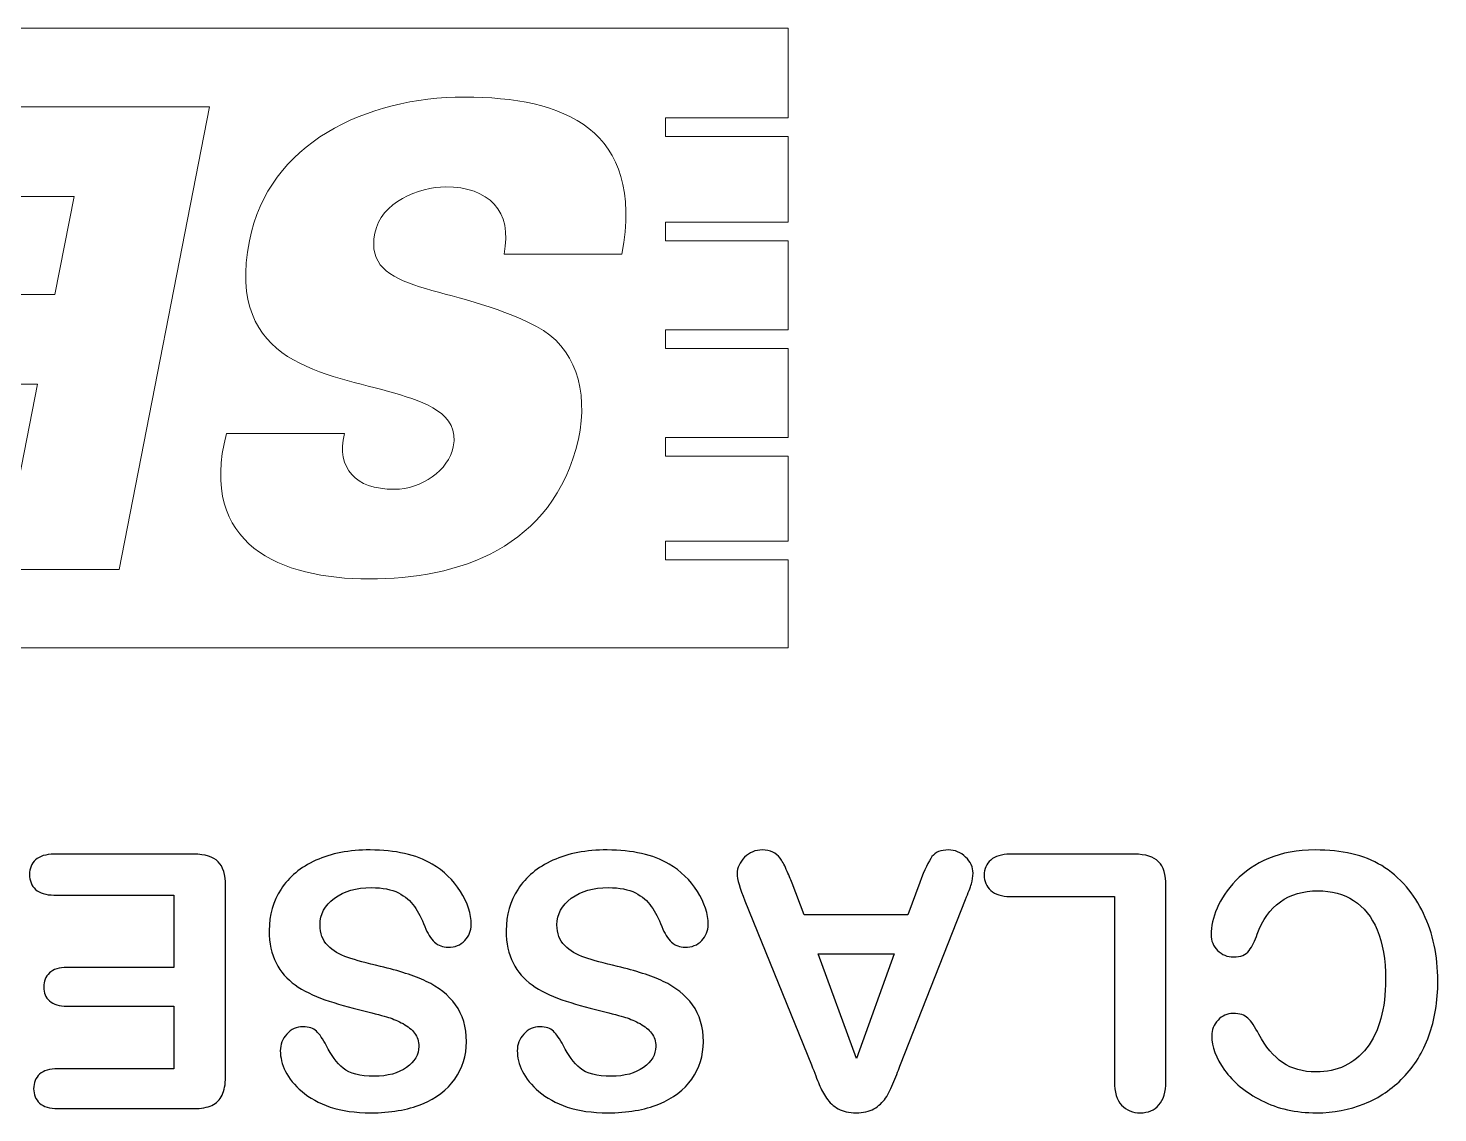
# Model space of a CAD drawing. Header units: millimetres. Extents: x -142 to 129, y -111 to 105.
# Drawn here: x -74.59 to -31.61, y 72.19 to 105.27 of the extents above; entities that cross this region are included whole.
import ezdxf

# ---------------------------------------------------------------- set-up
doc = ezdxf.new("R2010")
doc.units = ezdxf.units.MM
doc.header["$MEASUREMENT"] = 0
doc.layers.add('Layer 1', color=7, linetype='Continuous')

msp = doc.modelspace()

# ---------------------------------------------------------------- linework, layer by layer
at = {"layer": 'Layer 1', "color": 250, "lineweight": 9}
for points, knots in [([(-51.4156, 102.5399), (-51.4156, 102.5399), (-51.4156, 105.2708), (-51.4156, 105.2708), (-51.4156, 105.2708), (-105.3173, 105.2708), (-105.3173, 105.2708), (-105.3173, 105.2708), (-105.3173, 102.5846), (-105.3173, 102.5846)], [0, 0, 0, 0, 0.3333333, 0.3333333, 0.3333333, 0.6666667, 0.6666667, 0.6666667, 1, 1, 1, 1]), ([(-68.5486, 92.9077), (-69.427, 89.5076), (-66.879, 88.4721), (-64.1992, 88.4721), (-61.4834, 88.4721), (-58.6059, 89.3905), (-57.8084, 92.7318), (-57.5117, 94.2559), (-57.9044, 95.5455), (-59.0944, 96.1708), (-61.6543, 97.5192), (-64.3971, 97.1089), (-64.0223, 99.0238), (-63.8395, 99.9617), (-62.6884, 100.4306), (-61.8581, 100.4306), (-60.5632, 100.4306), (-59.8078, 99.7077), (-60.0836, 98.379), (-60.0836, 98.379), (-56.4865, 98.379), (-56.4865, 98.379), (-55.7911, 102.2089), (-58.2672, 103.1696), (-61.2886, 103.1696), (-64.2921, 103.1696), (-67.2656, 101.7595), (-67.8471, 98.7893), (-68.5907, 94.9789), (-65.4732, 94.7445), (-63.4138, 94.1387), (-62.5146, 93.8652), (-61.4294, 93.5328), (-61.6303, 92.4974), (-61.7682, 91.7939), (-62.6015, 91.2077), (-63.4289, 91.2077), (-64.0404, 91.2077), (-64.478, 91.364), (-64.7268, 91.6571), (-64.9935, 91.9503), (-65.0745, 92.3605), (-64.9515, 92.9077), (-64.9515, 92.9077), (-68.5486, 92.9077), (-68.5486, 92.9077)], [0, 0, 0, 0, 0.0666667, 0.0666667, 0.0666667, 0.1333333, 0.1333333, 0.1333333, 0.2, 0.2, 0.2, 0.2666667, 0.2666667, 0.2666667, 0.3333333, 0.3333333, 0.3333333, 0.4, 0.4, 0.4, 0.4666667, 0.4666667, 0.4666667, 0.5333333, 0.5333333, 0.5333333, 0.6, 0.6, 0.6, 0.6666667, 0.6666667, 0.6666667, 0.7333333, 0.7333333, 0.7333333, 0.8, 0.8, 0.8, 0.8666667, 0.8666667, 0.8666667, 0.9333333, 0.9333333, 0.9333333, 1, 1, 1, 1]), ([(-81.5318, 89.6929), (-81.5318, 89.6929), (-81.1772, 91.5007), (-81.1772, 91.5007), (-81.1772, 91.5007), (-74.8824, 91.5007), (-74.8824, 91.5007), (-74.8824, 91.5007), (-74.3129, 94.4124), (-74.3129, 94.4124), (-74.3129, 94.4124), (-80.1041, 94.4124), (-80.1041, 94.4124), (-80.1041, 94.4124), (-79.5706, 97.1478), (-79.5706, 97.1478), (-79.5706, 97.1478), (-73.7793, 97.1478), (-73.7793, 97.1478), (-73.7793, 97.1478), (-73.1948, 100.1376), (-73.1948, 100.1376), (-73.1948, 100.1376), (-79.4896, 100.1376), (-79.4896, 100.1376), (-79.4896, 100.1376), (-78.953, 102.8732), (-78.953, 102.8732), (-78.953, 102.8732), (-69.0611, 102.8732), (-69.0611, 102.8732), (-69.0611, 102.8732), (-71.8219, 88.7652), (-71.8219, 88.7652), (-71.8219, 88.7652), (-81.5318, 88.7652), (-81.5318, 88.7652)], [0, 0, 0, 0, 0.0833333, 0.0833333, 0.0833333, 0.1666667, 0.1666667, 0.1666667, 0.25, 0.25, 0.25, 0.3333333, 0.3333333, 0.3333333, 0.4166667, 0.4166667, 0.4166667, 0.5, 0.5, 0.5, 0.5833333, 0.5833333, 0.5833333, 0.6666667, 0.6666667, 0.6666667, 0.75, 0.75, 0.75, 0.8333333, 0.8333333, 0.8333333, 0.9166667, 0.9166667, 0.9166667, 1, 1, 1, 1]), ([(-51.4156, 101.9678), (-51.4156, 101.9678), (-55.1626, 101.9678), (-55.1626, 101.9678), (-55.1626, 101.9678), (-55.1626, 102.5399), (-55.1626, 102.5399), (-55.1626, 102.5399), (-51.4156, 102.5399), (-51.4156, 102.5399)], [0, 0, 0, 0, 0.3333333, 0.3333333, 0.3333333, 0.6666667, 0.6666667, 0.6666667, 1, 1, 1, 1]), ([(-51.4156, 98.7838), (-51.4156, 98.7838), (-55.1626, 98.7838), (-55.1626, 98.7838), (-55.1626, 98.7838), (-55.1626, 99.3559), (-55.1626, 99.3559), (-55.1626, 99.3559), (-51.4156, 99.3559), (-51.4156, 99.3559)], [0, 0, 0, 0, 0.3333333, 0.3333333, 0.3333333, 0.6666667, 0.6666667, 0.6666667, 1, 1, 1, 1]), ([(-51.4156, 95.4991), (-51.4156, 95.4991), (-55.1626, 95.4991), (-55.1626, 95.4991), (-55.1626, 95.4991), (-55.1626, 96.0712), (-55.1626, 96.0712), (-55.1626, 96.0712), (-51.4156, 96.0712), (-51.4156, 96.0712)], [0, 0, 0, 0, 0.3333333, 0.3333333, 0.3333333, 0.6666667, 0.6666667, 0.6666667, 1, 1, 1, 1]), ([(-51.4156, 92.2144), (-51.4156, 92.2144), (-55.1626, 92.2144), (-55.1626, 92.2144), (-55.1626, 92.2144), (-55.1626, 92.7865), (-55.1626, 92.7865), (-55.1626, 92.7865), (-51.4156, 92.7865), (-51.4156, 92.7865)], [0, 0, 0, 0, 0.3333333, 0.3333333, 0.3333333, 0.6666667, 0.6666667, 0.6666667, 1, 1, 1, 1]), ([(-51.4156, 89.0571), (-51.4156, 89.0571), (-55.1626, 89.0571), (-55.1626, 89.0571), (-55.1626, 89.0571), (-55.1626, 89.6292), (-55.1626, 89.6292), (-55.1626, 89.6292), (-51.4156, 89.6292), (-51.4156, 89.6292)], [0, 0, 0, 0, 0.3333333, 0.3333333, 0.3333333, 0.6666667, 0.6666667, 0.6666667, 1, 1, 1, 1]), ([(-105.3173, 89.1019), (-105.3173, 89.1019), (-105.3173, 86.371), (-105.3173, 86.371), (-105.3173, 86.371), (-51.4156, 86.371), (-51.4156, 86.371), (-51.4156, 86.371), (-51.4156, 89.0571), (-51.4156, 89.0571)], [0, 0, 0, 0, 0.3333333, 0.3333333, 0.3333333, 0.6666667, 0.6666667, 0.6666667, 1, 1, 1, 1])]:
    msp.add_open_spline(points, degree=3, knots=knots, dxfattribs=at)
for points in [[(-51.4156, 99.3559), (-51.4156, 99.3559), (-51.4156, 101.9678), (-51.4156, 101.9678)], [(-51.4156, 96.0712), (-51.4156, 96.0712), (-51.4156, 98.7838), (-51.4156, 98.7838)], [(-51.4156, 92.7865), (-51.4156, 92.7865), (-51.4156, 95.4991), (-51.4156, 95.4991)], [(-51.4156, 89.6292), (-51.4156, 89.6292), (-51.4156, 92.2144), (-51.4156, 92.2144)]]:
    msp.add_open_spline(points, degree=3, dxfattribs=at)
at = {"layer": 'Layer 1', "color": 250}
for points, knots in [([(-73.6864, 73.5337), (-73.6864, 73.5337), (-70.1474, 73.5337), (-70.1474, 73.5337), (-70.1474, 73.5337), (-70.1474, 75.4405), (-70.1474, 75.4405), (-70.1474, 75.4405), (-73.4066, 75.4405), (-73.4066, 75.4405), (-73.6449, 75.4405), (-73.8255, 75.4947), (-73.9428, 75.6012), (-74.0602, 75.7077), (-74.1198, 75.8504), (-74.1198, 76.0255), (-74.1198, 76.2007), (-74.062, 76.3451), (-73.9464, 76.4553), (-73.8291, 76.5654), (-73.6485, 76.6214), (-73.4066, 76.6214), (-73.4066, 76.6214), (-70.1474, 76.6214), (-70.1474, 76.6214), (-70.1474, 76.6214), (-70.1474, 78.8315), (-70.1474, 78.8315), (-70.1474, 78.8315), (-73.8074, 78.8315), (-73.8074, 78.8315), (-74.0548, 78.8315), (-74.2408, 78.8893), (-74.3654, 79.003), (-74.4918, 79.1168), (-74.5531, 79.2703), (-74.555, 79.4599), (-74.5531, 79.6422), (-74.4918, 79.7921), (-74.3654, 79.9059), (-74.2408, 80.0196), (-74.0548, 80.0774), (-73.8074, 80.0774), (-73.8074, 80.0774), (-69.5389, 80.0774), (-69.5389, 80.0774), (-69.1976, 80.0774), (-68.9502, 80.0016), (-68.8003, 79.8499), (-68.6505, 79.6982), (-68.5764, 79.4526), (-68.5764, 79.115), (-68.5764, 79.115), (-68.5764, 73.2827), (-68.5764, 73.2827), (-68.5764, 73.057), (-68.6108, 72.8729), (-68.6776, 72.7302), (-68.7444, 72.5876), (-68.8491, 72.4828), (-68.9917, 72.4178), (-69.1344, 72.3528), (-69.3168, 72.3203), (-69.5389, 72.3203), (-69.5389, 72.3203), (-73.6864, 72.3203), (-73.6864, 72.3203), (-73.9374, 72.3203), (-74.1234, 72.3763), (-74.2444, 72.4864), (-74.3654, 72.5984), (-74.4268, 72.7447), (-74.4268, 72.9234), (-74.4268, 73.1076), (-74.3654, 73.2557), (-74.2444, 73.3676), (-74.1234, 73.4777), (-73.9374, 73.5337), (-73.6864, 73.5337)], [0, 0, 0, 0, 0.0384615, 0.0384615, 0.0384615, 0.0769231, 0.0769231, 0.0769231, 0.1153846, 0.1153846, 0.1153846, 0.1538462, 0.1538462, 0.1538462, 0.1923077, 0.1923077, 0.1923077, 0.2307692, 0.2307692, 0.2307692, 0.2692308, 0.2692308, 0.2692308, 0.3076923, 0.3076923, 0.3076923, 0.3461538, 0.3461538, 0.3461538, 0.3846154, 0.3846154, 0.3846154, 0.4230769, 0.4230769, 0.4230769, 0.4615385, 0.4615385, 0.4615385, 0.5, 0.5, 0.5, 0.5384615, 0.5384615, 0.5384615, 0.5769231, 0.5769231, 0.5769231, 0.6153846, 0.6153846, 0.6153846, 0.6538462, 0.6538462, 0.6538462, 0.6923077, 0.6923077, 0.6923077, 0.7307692, 0.7307692, 0.7307692, 0.7692308, 0.7692308, 0.7692308, 0.8076923, 0.8076923, 0.8076923, 0.8461538, 0.8461538, 0.8461538, 0.8846154, 0.8846154, 0.8846154, 0.9230769, 0.9230769, 0.9230769, 0.9615385, 0.9615385, 0.9615385, 1, 1, 1, 1]), ([(-67.2439, 77.7517), (-67.2439, 78.2194), (-67.1229, 78.6401), (-66.881, 79.0139), (-66.6408, 79.3876), (-66.2869, 79.6802), (-65.821, 79.8914), (-65.3552, 80.1027), (-64.8026, 80.2074), (-64.1653, 80.2074), (-63.3997, 80.2074), (-62.7677, 80.063), (-62.2711, 79.7759), (-61.919, 79.5682), (-61.6337, 79.2901), (-61.4134, 78.9435), (-61.1932, 78.5968), (-61.083, 78.2591), (-61.083, 77.9305), (-61.083, 77.7409), (-61.1498, 77.5784), (-61.2816, 77.4412), (-61.4134, 77.3057), (-61.5814, 77.2389), (-61.7854, 77.2389), (-61.9515, 77.2389), (-62.0906, 77.2913), (-62.2043, 77.3978), (-62.3199, 77.5025), (-62.4174, 77.6596), (-62.4986, 77.8691), (-62.5961, 78.1147), (-62.7027, 78.3223), (-62.8182, 78.4866), (-62.932, 78.6527), (-63.0945, 78.79), (-63.3022, 78.8983), (-63.5116, 79.0048), (-63.7843, 79.059), (-64.1237, 79.059), (-64.5878, 79.059), (-64.967, 78.9507), (-65.2577, 78.734), (-65.5484, 78.5173), (-65.6946, 78.2465), (-65.6946, 77.9215), (-65.6946, 77.6632), (-65.617, 77.4538), (-65.4599, 77.2949), (-65.3028, 77.1342), (-65.0988, 77.0114), (-64.8496, 76.9265), (-64.6022, 76.8417), (-64.2682, 76.7514), (-63.8529, 76.6557), (-63.2949, 76.5257), (-62.8291, 76.374), (-62.4553, 76.1989), (-62.0797, 76.0237), (-61.7818, 75.7854), (-61.5615, 75.4838), (-61.3412, 75.1823), (-61.2311, 74.8085), (-61.2311, 74.3589), (-61.2311, 73.9328), (-61.3466, 73.5536), (-61.5796, 73.2213), (-61.8125, 72.8909), (-62.1501, 72.6363), (-62.5907, 72.4576), (-63.0313, 72.2788), (-63.5495, 72.1903), (-64.1454, 72.1903), (-64.6203, 72.1903), (-65.032, 72.2499), (-65.3805, 72.3673), (-65.7271, 72.4864), (-66.016, 72.6435), (-66.2436, 72.8385), (-66.4729, 73.0336), (-66.6408, 73.2394), (-66.7473, 73.4543), (-66.8521, 73.6691), (-66.9062, 73.8804), (-66.9062, 74.0844), (-66.9062, 74.2704), (-66.8394, 74.4402), (-66.7076, 74.59), (-66.5758, 74.7399), (-66.4097, 74.8139), (-66.2129, 74.8139), (-66.0323, 74.8139), (-65.8969, 74.7688), (-65.803, 74.6803), (-65.7091, 74.59), (-65.608, 74.442), (-65.4996, 74.2379), (-65.357, 73.9454), (-65.1891, 73.7161), (-64.9904, 73.5518), (-64.7936, 73.3875), (-64.4758, 73.3062), (-64.0371, 73.3062), (-63.6326, 73.3062), (-63.304, 73.3947), (-63.0566, 73.5734), (-62.8074, 73.7522), (-62.6828, 73.9653), (-62.6828, 74.2163), (-62.6828, 74.3715), (-62.7243, 74.5052), (-62.8092, 74.6189), (-62.8941, 74.7309), (-63.0114, 74.8284), (-63.1595, 74.9096), (-63.3076, 74.9909), (-63.4574, 75.0541), (-63.6091, 75.101), (-63.7608, 75.1462), (-64.0118, 75.213), (-64.3603, 75.3015), (-64.7972, 75.4044), (-65.1945, 75.5163), (-65.5484, 75.6409), (-65.9023, 75.7637), (-66.2038, 75.9136), (-66.453, 76.0905), (-66.7022, 76.2657), (-66.8954, 76.4896), (-67.0344, 76.7604), (-67.1735, 77.0295), (-67.2439, 77.3599), (-67.2439, 77.7517)], [0, 0, 0, 0, 0.0227273, 0.0227273, 0.0227273, 0.0454545, 0.0454545, 0.0454545, 0.0681818, 0.0681818, 0.0681818, 0.0909091, 0.0909091, 0.0909091, 0.1136364, 0.1136364, 0.1136364, 0.1363636, 0.1363636, 0.1363636, 0.1590909, 0.1590909, 0.1590909, 0.1818182, 0.1818182, 0.1818182, 0.2045455, 0.2045455, 0.2045455, 0.2272727, 0.2272727, 0.2272727, 0.25, 0.25, 0.25, 0.2727273, 0.2727273, 0.2727273, 0.2954545, 0.2954545, 0.2954545, 0.3181818, 0.3181818, 0.3181818, 0.3409091, 0.3409091, 0.3409091, 0.3636364, 0.3636364, 0.3636364, 0.3863636, 0.3863636, 0.3863636, 0.4090909, 0.4090909, 0.4090909, 0.4318182, 0.4318182, 0.4318182, 0.4545455, 0.4545455, 0.4545455, 0.4772727, 0.4772727, 0.4772727, 0.5, 0.5, 0.5, 0.5227273, 0.5227273, 0.5227273, 0.5454545, 0.5454545, 0.5454545, 0.5681818, 0.5681818, 0.5681818, 0.5909091, 0.5909091, 0.5909091, 0.6136364, 0.6136364, 0.6136364, 0.6363636, 0.6363636, 0.6363636, 0.6590909, 0.6590909, 0.6590909, 0.6818182, 0.6818182, 0.6818182, 0.7045455, 0.7045455, 0.7045455, 0.7272727, 0.7272727, 0.7272727, 0.75, 0.75, 0.75, 0.7727273, 0.7727273, 0.7727273, 0.7954545, 0.7954545, 0.7954545, 0.8181818, 0.8181818, 0.8181818, 0.8409091, 0.8409091, 0.8409091, 0.8636364, 0.8636364, 0.8636364, 0.8863636, 0.8863636, 0.8863636, 0.9090909, 0.9090909, 0.9090909, 0.9318182, 0.9318182, 0.9318182, 0.9545455, 0.9545455, 0.9545455, 0.9772727, 0.9772727, 0.9772727, 1, 1, 1, 1]), ([(-60.0177, 77.7517), (-60.0177, 78.2194), (-59.8967, 78.6401), (-59.6548, 79.0139), (-59.4146, 79.3876), (-59.0607, 79.6802), (-58.5948, 79.8914), (-58.129, 80.1027), (-57.5764, 80.2074), (-56.9391, 80.2074), (-56.1735, 80.2074), (-55.5415, 80.063), (-55.0449, 79.7759), (-54.6928, 79.5682), (-54.4075, 79.2901), (-54.1872, 78.9435), (-53.967, 78.5968), (-53.8568, 78.2591), (-53.8568, 77.9305), (-53.8568, 77.7409), (-53.9236, 77.5784), (-54.0554, 77.4412), (-54.1872, 77.3057), (-54.3552, 77.2389), (-54.5592, 77.2389), (-54.7253, 77.2389), (-54.8644, 77.2913), (-54.9781, 77.3978), (-55.0937, 77.5025), (-55.1912, 77.6596), (-55.2724, 77.8691), (-55.3699, 78.1147), (-55.4765, 78.3223), (-55.592, 78.4866), (-55.7058, 78.6527), (-55.8683, 78.79), (-56.076, 78.8983), (-56.2854, 79.0048), (-56.5581, 79.059), (-56.8975, 79.059), (-57.3616, 79.059), (-57.7408, 78.9507), (-58.0315, 78.734), (-58.3222, 78.5173), (-58.4684, 78.2465), (-58.4684, 77.9215), (-58.4684, 77.6632), (-58.3908, 77.4538), (-58.2337, 77.2949), (-58.0766, 77.1342), (-57.8726, 77.0114), (-57.6234, 76.9265), (-57.376, 76.8417), (-57.042, 76.7514), (-56.6267, 76.6557), (-56.0687, 76.5257), (-55.6029, 76.374), (-55.2291, 76.1989), (-54.8535, 76.0237), (-54.5556, 75.7854), (-54.3353, 75.4838), (-54.115, 75.1823), (-54.0049, 74.8085), (-54.0049, 74.3589), (-54.0049, 73.9328), (-54.1204, 73.5536), (-54.3534, 73.2213), (-54.5863, 72.8909), (-54.9239, 72.6363), (-55.3645, 72.4576), (-55.8051, 72.2788), (-56.3233, 72.1903), (-56.9192, 72.1903), (-57.3941, 72.1903), (-57.8058, 72.2499), (-58.1543, 72.3673), (-58.5009, 72.4864), (-58.7898, 72.6435), (-59.0174, 72.8385), (-59.2467, 73.0336), (-59.4146, 73.2394), (-59.5211, 73.4543), (-59.6259, 73.6691), (-59.68, 73.8804), (-59.68, 74.0844), (-59.68, 74.2704), (-59.6132, 74.4402), (-59.4814, 74.59), (-59.3496, 74.7399), (-59.1835, 74.8139), (-58.9867, 74.8139), (-58.8061, 74.8139), (-58.6707, 74.7688), (-58.5768, 74.6803), (-58.4829, 74.59), (-58.3818, 74.442), (-58.2734, 74.2379), (-58.1308, 73.9454), (-57.9629, 73.7161), (-57.7642, 73.5518), (-57.5674, 73.3875), (-57.2496, 73.3062), (-56.8109, 73.3062), (-56.4064, 73.3062), (-56.0778, 73.3947), (-55.8304, 73.5734), (-55.5812, 73.7522), (-55.4566, 73.9653), (-55.4566, 74.2163), (-55.4566, 74.3715), (-55.4981, 74.5052), (-55.583, 74.6189), (-55.6679, 74.7309), (-55.7852, 74.8284), (-55.9333, 74.9096), (-56.0814, 74.9909), (-56.2312, 75.0541), (-56.3829, 75.101), (-56.5346, 75.1462), (-56.7856, 75.213), (-57.1341, 75.3015), (-57.571, 75.4044), (-57.9683, 75.5163), (-58.3222, 75.6409), (-58.6761, 75.7637), (-58.9776, 75.9136), (-59.2268, 76.0905), (-59.476, 76.2657), (-59.6692, 76.4896), (-59.8082, 76.7604), (-59.9473, 77.0295), (-60.0177, 77.3599), (-60.0177, 77.7517)], [0, 0, 0, 0, 0.0227273, 0.0227273, 0.0227273, 0.0454545, 0.0454545, 0.0454545, 0.0681818, 0.0681818, 0.0681818, 0.0909091, 0.0909091, 0.0909091, 0.1136364, 0.1136364, 0.1136364, 0.1363636, 0.1363636, 0.1363636, 0.1590909, 0.1590909, 0.1590909, 0.1818182, 0.1818182, 0.1818182, 0.2045455, 0.2045455, 0.2045455, 0.2272727, 0.2272727, 0.2272727, 0.25, 0.25, 0.25, 0.2727273, 0.2727273, 0.2727273, 0.2954545, 0.2954545, 0.2954545, 0.3181818, 0.3181818, 0.3181818, 0.3409091, 0.3409091, 0.3409091, 0.3636364, 0.3636364, 0.3636364, 0.3863636, 0.3863636, 0.3863636, 0.4090909, 0.4090909, 0.4090909, 0.4318182, 0.4318182, 0.4318182, 0.4545455, 0.4545455, 0.4545455, 0.4772727, 0.4772727, 0.4772727, 0.5, 0.5, 0.5, 0.5227273, 0.5227273, 0.5227273, 0.5454545, 0.5454545, 0.5454545, 0.5681818, 0.5681818, 0.5681818, 0.5909091, 0.5909091, 0.5909091, 0.6136364, 0.6136364, 0.6136364, 0.6363636, 0.6363636, 0.6363636, 0.6590909, 0.6590909, 0.6590909, 0.6818182, 0.6818182, 0.6818182, 0.7045455, 0.7045455, 0.7045455, 0.7272727, 0.7272727, 0.7272727, 0.75, 0.75, 0.75, 0.7727273, 0.7727273, 0.7727273, 0.7954545, 0.7954545, 0.7954545, 0.8181818, 0.8181818, 0.8181818, 0.8409091, 0.8409091, 0.8409091, 0.8636364, 0.8636364, 0.8636364, 0.8863636, 0.8863636, 0.8863636, 0.9090909, 0.9090909, 0.9090909, 0.9318182, 0.9318182, 0.9318182, 0.9545455, 0.9545455, 0.9545455, 0.9772727, 0.9772727, 0.9772727, 1, 1, 1, 1]), ([(-51.2964, 79.198), (-51.2964, 79.198), (-50.9262, 78.2248), (-50.9262, 78.2248), (-50.9262, 78.2248), (-47.7736, 78.2248), (-47.7736, 78.2248), (-47.7736, 78.2248), (-47.4034, 79.2179), (-47.4034, 79.2179), (-47.2589, 79.6061), (-47.1362, 79.8679), (-47.0332, 80.0034), (-46.9321, 80.1388), (-46.7642, 80.2074), (-46.5313, 80.2074), (-46.3344, 80.2074), (-46.1593, 80.1352), (-46.0076, 79.9907), (-45.856, 79.8463), (-45.7801, 79.682), (-45.7801, 79.4996), (-45.7801, 79.3931), (-45.7982, 79.2829), (-45.8325, 79.171), (-45.8686, 79.0572), (-45.9264, 78.9019), (-46.0076, 78.6997), (-46.0076, 78.6997), (-47.9902, 73.6655), (-47.9902, 73.6655), (-48.048, 73.5211), (-48.1148, 73.3477), (-48.1943, 73.1455), (-48.2737, 72.9415), (-48.3586, 72.7735), (-48.4489, 72.6399), (-48.5391, 72.5063), (-48.6565, 72.398), (-48.8028, 72.3149), (-48.949, 72.2319), (-49.1296, 72.1903), (-49.3445, 72.1903), (-49.5648, 72.1903), (-49.7471, 72.2319), (-49.8934, 72.3149), (-50.0396, 72.398), (-50.157, 72.5045), (-50.2473, 72.6345), (-50.3376, 72.7645), (-50.4134, 72.9054), (-50.4748, 73.0552), (-50.5362, 73.2051), (-50.6138, 73.4055), (-50.7095, 73.6547), (-50.7095, 73.6547), (-52.7355, 78.6582), (-52.7355, 78.6582), (-52.8944, 79.0392), (-52.9738, 79.3154), (-52.9738, 79.4888), (-52.9738, 79.6675), (-52.898, 79.8336), (-52.7481, 79.9835), (-52.5982, 80.1334), (-52.4177, 80.2074), (-52.2064, 80.2074), (-52.0836, 80.2074), (-51.9771, 80.1857), (-51.8886, 80.1406), (-51.802, 80.0973), (-51.7279, 80.0377), (-51.6665, 79.9618), (-51.6069, 79.886), (-51.5438, 79.7686), (-51.4751, 79.6133), (-51.4047, 79.4563), (-51.3469, 79.3172), (-51.2964, 79.198)], [0, 0, 0, 0, 0.0384615, 0.0384615, 0.0384615, 0.0769231, 0.0769231, 0.0769231, 0.1153846, 0.1153846, 0.1153846, 0.1538462, 0.1538462, 0.1538462, 0.1923077, 0.1923077, 0.1923077, 0.2307692, 0.2307692, 0.2307692, 0.2692308, 0.2692308, 0.2692308, 0.3076923, 0.3076923, 0.3076923, 0.3461538, 0.3461538, 0.3461538, 0.3846154, 0.3846154, 0.3846154, 0.4230769, 0.4230769, 0.4230769, 0.4615385, 0.4615385, 0.4615385, 0.5, 0.5, 0.5, 0.5384615, 0.5384615, 0.5384615, 0.5769231, 0.5769231, 0.5769231, 0.6153846, 0.6153846, 0.6153846, 0.6538462, 0.6538462, 0.6538462, 0.6923077, 0.6923077, 0.6923077, 0.7307692, 0.7307692, 0.7307692, 0.7692308, 0.7692308, 0.7692308, 0.8076923, 0.8076923, 0.8076923, 0.8461538, 0.8461538, 0.8461538, 0.8846154, 0.8846154, 0.8846154, 0.9230769, 0.9230769, 0.9230769, 0.9615385, 0.9615385, 0.9615385, 1, 1, 1, 1]), ([(-41.47, 73.1419), (-41.47, 73.1419), (-41.47, 78.7882), (-41.47, 78.7882), (-41.47, 78.7882), (-44.6551, 78.7882), (-44.6551, 78.7882), (-44.9079, 78.7882), (-45.1029, 78.8496), (-45.2383, 78.9723), (-45.3756, 79.0969), (-45.4424, 79.2522), (-45.4424, 79.4382), (-45.4424, 79.6278), (-45.3756, 79.7831), (-45.242, 79.9004), (-45.1083, 80.0178), (-44.9115, 80.0774), (-44.6551, 80.0774), (-44.6551, 80.0774), (-40.8615, 80.0774), (-40.8615, 80.0774), (-40.5202, 80.0774), (-40.2728, 80.0016), (-40.1229, 79.8499), (-39.9731, 79.6982), (-39.899, 79.4526), (-39.899, 79.115), (-39.899, 79.115), (-39.899, 73.1419), (-39.899, 73.1419), (-39.899, 72.8259), (-39.9713, 72.5876), (-40.1139, 72.4287), (-40.2566, 72.2698), (-40.4443, 72.1903), (-40.6773, 72.1903), (-40.912, 72.1903), (-41.1034, 72.268), (-41.2497, 72.4251), (-41.3959, 72.5821), (-41.47, 72.8223), (-41.47, 73.1419)], [0, 0, 0, 0, 0.0714286, 0.0714286, 0.0714286, 0.1428571, 0.1428571, 0.1428571, 0.2142857, 0.2142857, 0.2142857, 0.2857143, 0.2857143, 0.2857143, 0.3571429, 0.3571429, 0.3571429, 0.4285714, 0.4285714, 0.4285714, 0.5, 0.5, 0.5, 0.5714286, 0.5714286, 0.5714286, 0.6428571, 0.6428571, 0.6428571, 0.7142857, 0.7142857, 0.7142857, 0.7857143, 0.7857143, 0.7857143, 0.8571429, 0.8571429, 0.8571429, 0.9285714, 0.9285714, 0.9285714, 1, 1, 1, 1]), ([(-38.5231, 77.6271), (-38.5231, 77.8745), (-38.4635, 78.1417), (-38.3408, 78.4288), (-38.2198, 78.7159), (-38.0284, 78.9976), (-37.7666, 79.2739), (-37.5065, 79.552), (-37.1725, 79.7759), (-36.768, 79.9492), (-36.3618, 80.1207), (-35.8887, 80.2074), (-35.3488, 80.2074), (-34.9407, 80.2074), (-34.5688, 80.1695), (-34.2329, 80.0918), (-33.8989, 80.0142), (-33.5937, 79.8932), (-33.3211, 79.7289), (-33.0484, 79.5664), (-32.7956, 79.3497), (-32.5663, 79.0825), (-32.3623, 78.8387), (-32.1871, 78.5679), (-32.0427, 78.2663), (-31.8982, 77.9648), (-31.7899, 77.6416), (-31.7176, 77.3003), (-31.6454, 76.959), (-31.6093, 76.5943), (-31.6093, 76.2097), (-31.6093, 75.5867), (-31.6996, 75.027), (-31.8819, 74.5341), (-32.0625, 74.0393), (-32.3243, 73.6168), (-32.662, 73.2665), (-33.0015, 72.9162), (-33.3969, 72.649), (-33.8519, 72.4648), (-34.3069, 72.2824), (-34.7927, 72.1903), (-35.3073, 72.1903), (-35.9356, 72.1903), (-36.4936, 72.3149), (-36.9847, 72.5659), (-37.474, 72.8151), (-37.8496, 73.1256), (-38.1114, 73.494), (-38.3715, 73.8624), (-38.5015, 74.209), (-38.5033, 74.5377), (-38.5015, 74.7182), (-38.4383, 74.8753), (-38.3119, 75.0144), (-38.1855, 75.1516), (-38.032, 75.2202), (-37.8514, 75.2202), (-37.651, 75.2202), (-37.4993, 75.1714), (-37.4, 75.0776), (-37.2989, 74.9819), (-37.1869, 74.8175), (-37.0642, 74.5846), (-36.8583, 74.2), (-36.6182, 73.9129), (-36.3419, 73.7215), (-36.0638, 73.5319), (-35.7226, 73.4362), (-35.3181, 73.4362), (-34.6717, 73.4362), (-34.1589, 73.6818), (-33.7761, 74.1711), (-33.3933, 74.6623), (-33.2019, 75.3592), (-33.2019, 76.2621), (-33.2019, 76.8651), (-33.2867, 77.3671), (-33.4565, 77.768), (-33.6244, 78.1688), (-33.8646, 78.4668), (-34.1751, 78.6654), (-34.4857, 78.8622), (-34.8486, 78.9615), (-35.2657, 78.9615), (-35.7171, 78.9615), (-36.0981, 78.8496), (-36.4105, 78.6257), (-36.7229, 78.4018), (-36.9576, 78.0731), (-37.1165, 77.638), (-37.1833, 77.4339), (-37.2664, 77.2678), (-37.3657, 77.1378), (-37.4632, 77.0096), (-37.6221, 76.9446), (-37.8406, 76.9446), (-38.0284, 76.9446), (-38.1891, 77.0096), (-38.3227, 77.1414), (-38.4563, 77.2714), (-38.5231, 77.4339), (-38.5231, 77.6271)], [0, 0, 0, 0, 0.0294118, 0.0294118, 0.0294118, 0.0588235, 0.0588235, 0.0588235, 0.0882353, 0.0882353, 0.0882353, 0.1176471, 0.1176471, 0.1176471, 0.1470588, 0.1470588, 0.1470588, 0.1764706, 0.1764706, 0.1764706, 0.2058824, 0.2058824, 0.2058824, 0.2352941, 0.2352941, 0.2352941, 0.2647059, 0.2647059, 0.2647059, 0.2941176, 0.2941176, 0.2941176, 0.3235294, 0.3235294, 0.3235294, 0.3529412, 0.3529412, 0.3529412, 0.3823529, 0.3823529, 0.3823529, 0.4117647, 0.4117647, 0.4117647, 0.4411765, 0.4411765, 0.4411765, 0.4705882, 0.4705882, 0.4705882, 0.5, 0.5, 0.5, 0.5294118, 0.5294118, 0.5294118, 0.5588235, 0.5588235, 0.5588235, 0.5882353, 0.5882353, 0.5882353, 0.6176471, 0.6176471, 0.6176471, 0.6470588, 0.6470588, 0.6470588, 0.6764706, 0.6764706, 0.6764706, 0.7058824, 0.7058824, 0.7058824, 0.7352941, 0.7352941, 0.7352941, 0.7647059, 0.7647059, 0.7647059, 0.7941176, 0.7941176, 0.7941176, 0.8235294, 0.8235294, 0.8235294, 0.8529412, 0.8529412, 0.8529412, 0.8823529, 0.8823529, 0.8823529, 0.9117647, 0.9117647, 0.9117647, 0.9411765, 0.9411765, 0.9411765, 0.9705882, 0.9705882, 0.9705882, 1, 1, 1, 1]), ([(-48.187, 77.0439), (-48.187, 77.0439), (-50.5037, 77.0439), (-50.5037, 77.0439), (-50.5037, 77.0439), (-49.3354, 73.8479), (-49.3354, 73.8479), (-49.3354, 73.8479), (-48.187, 77.0439), (-48.187, 77.0439)], [0, 0, 0, 0, 0.3333333, 0.3333333, 0.3333333, 0.6666667, 0.6666667, 0.6666667, 1, 1, 1, 1])]:
    msp.add_open_spline(points, degree=3, knots=knots, dxfattribs=at)

doc.saveas('drawing.dxf')
